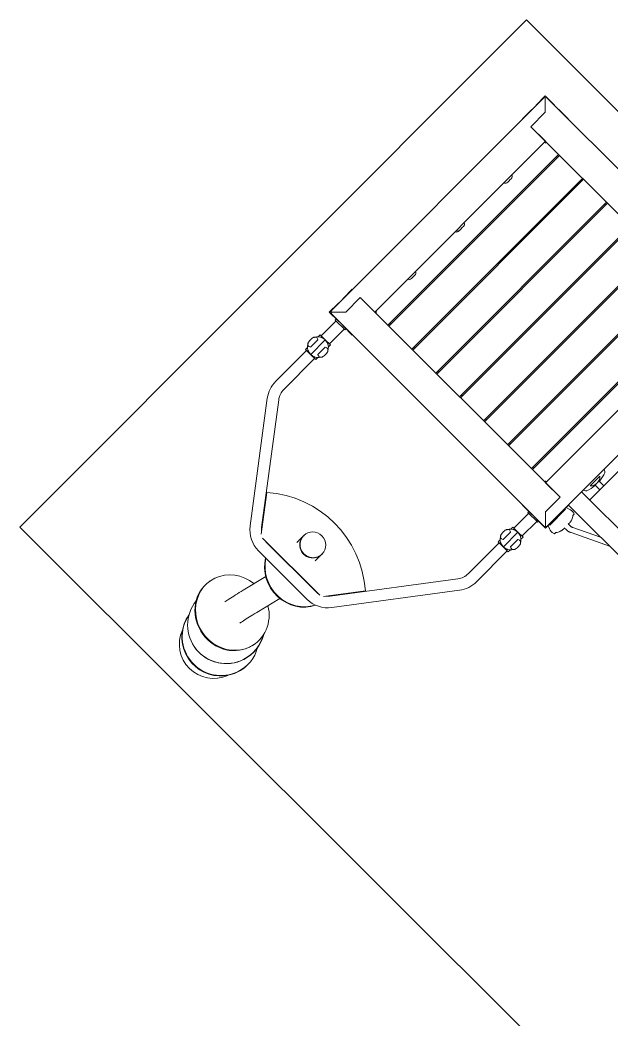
# Model space of a CAD drawing. Header units: metres. Extents: x 859577 to 860336, y 1645916 to 1646650.
# Drawn here: x 859948.146 to 859949.876, y 1646434.5 to 1646437.425 of the extents above; entities that cross this region are included whole.
import ezdxf

# ---------------------------------------------------------------- set-up
doc = ezdxf.new("R2010")
doc.units = ezdxf.units.M
doc.layers.add('A-ACCESORIOS', color=30, linetype='Continuous', lineweight=20)
doc.layers.add('PISO', color=31, linetype='Continuous', lineweight=15)

# ---------------------------------------------------------------- blocks, each defined once
blk = doc.blocks.new('vr10-13')
at = {"layer": 'A-ACCESORIOS', "linetype": 'Continuous', "lineweight": 0}
for p, q in [((-0.0499, 1.1651), (-0.0499, 1.2016)), ((-0.0499, 1.2016), (-0.0134, 1.2016)), ((-0.0409, 1.2006), (0.8361, 1.2006)), ((0.0086, 1.2016), (0.0451, 1.2016)), ((0.0451, 1.2016), (0.0451, 1.2006)), ((-0.0489, 1.1926), (-0.0489, 0.3156)), ((-0.0159, 1.1676), (-0.0466, 1.1983)), ((-0.0159, 1.1676), (-0.0466, 1.1983)), ((0.8441, 0.3156), (0.8441, 1.1926)), ((-0.0499, 1.1066), (-0.0499, 1.1431)), ((-0.0159, 1.1676), (-0.0159, 1.1076)), ((-0.0159, 1.1076), (-0.0159, 1.1676)), ((-0.0489, 1.1066), (-0.0499, 1.1066)), ((-0.0159, 1.1076), (0.0441, 1.1076)), ((0.8111, 1.1076), (-0.0159, 1.1076)), ((0.0441, 0.4006), (0.0441, 1.1076)), ((0.0451, 1.1066), (0.0441, 1.1066)), ((0.0476, 1.1041), (0.0441, 1.1041)), ((0.0451, 1.1076), (0.0451, 1.1066)), ((0.0466, 1.1041), (0.0466, 1.1076)), ((0.0476, 1.1076), (0.0476, 1.1041)), ((0.0986, 1.1076), (0.0986, 0.4006)), ((0.1026, 1.0997), (0.0986, 1.0997)), ((0.1026, 1.1076), (0.1026, 0.4006)), ((0.1976, 1.1076), (0.1976, 0.4006)), ((0.2016, 1.0997), (0.1976, 1.0997)), ((0.2016, 1.1076), (0.2016, 0.4006)), ((0.2966, 1.1076), (0.2966, 0.4006)), ((0.3006, 1.0997), (0.2966, 1.0997)), ((0.3006, 1.1076), (0.3006, 0.4006)), ((0.3956, 1.1076), (0.3956, 0.4006)), ((0.3996, 1.1076), (0.3996, 0.4006)), ((0.4946, 1.1076), (0.4946, 0.4006)), ((0.4986, 1.1076), (0.4986, 0.4006)), ((0.5936, 1.1076), (0.5936, 0.4006)), ((0.5976, 1.1076), (0.5976, 0.4006)), ((0.6926, 1.1076), (0.6926, 0.4006)), ((0.6966, 0.4006), (0.6966, 1.1076)), ((0.7511, 1.1076), (0.7511, 0.4006)), ((0.8781, 1.0516), (0.8781, 0.4566)), ((0.0507, 0.9557), (0.0507, 0.9492)), ((0.0507, 0.9492), (0.0507, 0.9483)), ((0.0507, 0.7584), (0.0507, 0.7571)), ((0.0507, 0.7571), (0.0507, 0.751)), ((0.0507, 0.751), (0.0507, 0.7468)), ((0.0507, 0.5569), (0.0507, 0.5504)), ((0.0507, 0.5504), (0.0507, 0.5496)), ((0.8501, 0.4869), (0.8501, 0.5263)), ((0.8573, 0.5146), (0.8573, 0.5146)), ((0.8573, 0.4986), (0.8573, 0.4986)), ((0.8591, 0.5119), (0.8591, 0.5167)), ((0.8781, 0.5146), (0.8591, 0.5146)), ((0.8591, 0.4965), (0.8591, 0.5014)), ((0.8781, 0.4986), (0.8591, 0.4986)), ((0.8441, 0.4566), (3.1511, 0.4566)), ((-0.0499, 0.3651), (-0.0499, 0.4016)), ((-0.0499, 0.4016), (-0.0489, 0.4016)), ((-0.0159, 0.3406), (-0.0159, 0.4006)), ((-0.0159, 0.4006), (0.8111, 0.4006)), ((0.0441, 0.4006), (-0.0159, 0.4006)), ((-0.0159, 0.4006), (-0.0159, 0.3406)), ((0.0441, 0.4041), (0.0476, 0.4041)), ((0.0441, 0.4016), (0.0451, 0.4016)), ((0.0451, 0.4016), (0.0451, 0.4006)), ((0.0466, 0.4041), (0.0466, 0.4006)), ((0.0476, 0.4041), (0.0476, 0.4006)), ((0.0986, 0.4085), (0.1026, 0.4085)), ((0.1976, 0.4085), (0.2016, 0.4085)), ((0.2966, 0.4085), (0.3006, 0.4085)), ((0.3956, 0.4085), (0.3996, 0.4085)), ((0.4946, 0.4085), (0.4986, 0.4085)), ((0.5936, 0.4085), (0.5976, 0.4085)), ((0.6926, 0.4085), (0.6966, 0.4085)), ((0.7476, 0.4041), (0.7511, 0.4041)), ((0.7476, 0.4006), (0.7476, 0.4041)), ((0.7486, 0.4041), (0.7486, 0.4006)), ((0.7501, 0.4006), (0.7501, 0.4016)), ((0.7501, 0.4016), (0.7511, 0.4016)), ((0.8111, 0.4006), (0.7511, 0.4006)), ((0.8111, 0.4006), (0.8111, 0.3406)), ((0.8111, 0.3406), (0.8111, 0.4006)), ((0.8441, 0.4016), (0.8451, 0.4016)), ((0.8451, 0.4016), (3.1501, 0.4016)), ((0.8451, 0.4016), (0.8451, 0.3651)), ((0.8451, 0.3916), (0.8546, 0.3949)), ((0.8451, 0.3866), (0.8471, 0.3866)), ((0.8471, 0.3216), (0.8471, 0.3866)), ((0.8751, 0.3894), (0.8751, 0.3945)), ((0.9778, 0.4016), (0.9001, 0.3644)), ((1.0148, 0.4016), (0.907, 0.3499)), ((0.8451, 0.3651), (0.8451, 0.3431)), ((0.8841, 0.3614), (0.8841, 0.3642)), ((0.8903, 0.3621), (0.8841, 0.3621)), ((-0.0499, 0.3066), (-0.0499, 0.3431)), ((-0.0466, 0.31), (-0.0159, 0.3406)), ((-0.0466, 0.31), (-0.0159, 0.3406)), ((0.8111, 0.3406), (0.8417, 0.31)), ((0.8111, 0.3406), (0.8417, 0.31)), ((0.8451, 0.3431), (0.8451, 0.3066)), ((0.8841, 0.344), (0.8841, 0.3468)), ((0.8903, 0.3461), (0.8841, 0.3461)), ((-0.0134, 0.3066), (-0.0499, 0.3066)), ((0.8361, 0.3076), (-0.0409, 0.3076)), ((-0.0209, 0.3026), (-0.0209, 0.3066)), ((-0.0159, 0.3026), (-0.0209, 0.3026)), ((-0.0178, 0.2411), (-0.0178, 0.3026)), ((0.0141, 0.3026), (-0.0159, 0.3026)), ((0.0451, 0.3066), (0.0086, 0.3066)), ((0.0191, 0.3026), (0.0141, 0.3026)), ((0.0159, 0.2411), (0.0159, 0.3026)), ((0.0191, 0.3066), (0.0191, 0.3026)), ((0.0451, 0.3076), (0.0451, 0.3066)), ((0.7501, 0.3066), (0.7501, 0.3076)), ((0.7866, 0.3066), (0.7501, 0.3066)), ((0.7761, 0.3026), (0.7761, 0.3066)), ((0.7811, 0.3026), (0.7761, 0.3026)), ((0.7792, 0.2411), (0.7792, 0.3026)), ((0.8111, 0.3026), (0.7811, 0.3026)), ((0.8451, 0.3066), (0.8086, 0.3066)), ((0.8161, 0.3026), (0.8111, 0.3026)), ((0.8129, 0.2411), (0.8129, 0.3026)), ((0.8161, 0.3066), (0.8161, 0.3026)), ((0.8451, 0.3216), (0.8471, 0.3216)), ((0.8451, 0.3166), (0.8546, 0.3134)), ((0.8751, 0.3137), (0.8751, 0.3188)), ((-0.0009, 0.2411), (-0.022, 0.2411)), ((-0.022, 0.2411), (-0.022, 0.2326)), ((-0.0009, 0.2411), (0.0202, 0.2411)), ((-0.0009, 0.2404), (-0.0009, 0.2411)), ((-0.0009, 0.2411), (-0.0009, 0.2404)), ((-0.0009, 0.2404), (-0.0009, 0.1808)), ((-0.0009, 0.1808), (-0.0009, 0.2404)), ((0.0202, 0.2326), (0.0202, 0.2411)), ((0.7961, 0.2411), (0.775, 0.2411)), ((0.775, 0.2411), (0.775, 0.2326)), ((0.7961, 0.2411), (0.7961, 0.2404)), ((0.7961, 0.2411), (0.8172, 0.2411)), ((0.7961, 0.2404), (0.7961, 0.2411)), ((0.7961, 0.1808), (0.7961, 0.2404)), ((0.7961, 0.2404), (0.7961, 0.1808)), ((0.8172, 0.2326), (0.8172, 0.2411)), ((-0.0159, 0.2258), (-0.0159, 0.1955)), ((0.0141, 0.1955), (0.0141, 0.2258)), ((0.7811, 0.2258), (0.7811, 0.1955)), ((0.8111, 0.1955), (0.8111, 0.2258)), ((-0.022, 0.1886), (-0.022, 0.1801)), ((-0.0009, 0.1801), (-0.022, 0.1801)), ((-0.0178, 0.0526), (-0.0178, 0.1801)), ((-0.0009, 0.1801), (-0.0009, 0.1808)), ((-0.0009, 0.1808), (-0.0009, 0.1801)), ((-0.0009, 0.1801), (0.0202, 0.1801)), ((0.0159, 0.0526), (0.0159, 0.1801)), ((0.0202, 0.1801), (0.0202, 0.1886)), ((0.775, 0.1886), (0.775, 0.1801)), ((0.7961, 0.1801), (0.775, 0.1801)), ((0.7792, 0.0526), (0.7792, 0.1801)), ((0.7961, 0.1808), (0.7961, 0.1801)), ((0.7961, 0.1801), (0.7961, 0.1808)), ((0.7961, 0.1801), (0.8172, 0.1801)), ((0.8129, 0.0526), (0.8129, 0.1801)), ((0.8172, 0.1801), (0.8172, 0.1886)), ((0, 0), (0.2285, -0.3)), ((0.0268, 0.0204), (0.2553, -0.2796)), ((0.5399, -0.2796), (0.7684, 0.0204)), ((0.5667, -0.3), (0.7952, 0)), ((0.1935, -0.1962), (0.2688, -0.2944)), ((0.5264, -0.2944), (0.6017, -0.1962)), ((0.3595, -0.2375), (0.3595, -0.2103)), ((0.3596, -0.2103), (0.3596, -0.2092)), ((0.4356, -0.2103), (0.4356, -0.2092)), ((0.4356, -0.2375), (0.4356, -0.2103)), ((0.2792, -0.2994), (0.516, -0.2994)), ((0.2976, -0.3005), (0.4976, -0.3005)), ((0.2976, -0.3342), (0.4976, -0.3342)), ((0.3471, -0.4474), (0.3655, -0.3725)), ((0.421, -0.4655), (0.4398, -0.3889)), ((0.2596, -0.4967), (0.2593, -0.4985)), ((0.4822, -0.536), (0.4819, -0.5378)), ((0.5106, -0.592), (0.5106, -0.5928)), ((0.5106, -0.5928), (0.5106, -0.5937)), ((0.3664, -0.6664), (0.3667, -0.6664))]:
    blk.add_line(p, q, dxfattribs=at)
for centre, radius, start, end in [((-0.0409, 1.1926), 0.008, 90, 135), ((-0.0134, 1.1936), 0.008, 61.045, 90), ((0.0086, 1.1936), 0.008, 90, 118.955), ((-0.0409, 1.1926), 0.008, 135, 180), ((-0.0419, 1.1651), 0.008, 180, 208.955), ((-0.0419, 1.1431), 0.008, 151.045, 180), ((0.0436, 0.9612), 0.0068, 6.7563, 85.7833), ((0.0436, 0.9428), 0.0068, 274.2167, 353.2437), ((-0.003, 0.9557), 0.0537, 0, 6.7563), ((-0.003, 0.9483), 0.0537, 353.2437, 0), ((0.0436, 0.7639), 0.0068, 6.7563, 85.7833), ((-0.003, 0.7584), 0.0537, 0, 6.7563), ((0.0436, 0.7455), 0.0068, 274.2167, 353.2437), ((0.0436, 0.7413), 0.0068, 274.2167, 353.2437), ((-0.003, 0.751), 0.0537, 353.2437, 0), ((-0.003, 0.7468), 0.0537, 353.2437, 0), ((0.0436, 0.5624), 0.0068, 6.7563, 85.7833), ((-0.003, 0.5569), 0.0537, 0, 6.7563), ((0.0436, 0.544), 0.0068, 274.2167, 353.2437), ((-0.003, 0.5496), 0.0537, 353.2437, 0), ((0.84, 0.5171), 0.032, 76.8467, 82.6716), ((0.8455, 0.5405), 0.008, 24.653, 76.8467), ((0.7891, 0.5146), 0.07, 1.7, 24.653), ((0.8455, 0.4727), 0.008, 283.1533, 335.347), ((0.7891, 0.4986), 0.07, 335.347, 358.3), ((0.84, 0.4961), 0.032, 277.3284, 283.1533), ((0.865, 0.3646), 0.032, 76.8467, 109), ((0.8705, 0.388), 0.008, 54.7211, 76.8467), ((-0.0419, 0.3651), 0.008, 180, 208.955), ((0.8371, 0.3651), 0.008, 331.045, 0), ((0.8141, 0.3621), 0.07, 1.7, 8.8417), ((-0.0419, 0.3431), 0.008, 151.045, 180), ((0.8371, 0.3431), 0.008, 0, 28.955), ((0.8141, 0.3461), 0.07, 351.1583, 358.3), ((-0.0409, 0.3156), 0.008, 180, 225), ((-0.0409, 0.3156), 0.008, 225, 270), ((-0.0134, 0.3146), 0.008, 270, 298.955), ((0.0086, 0.3146), 0.008, 241.045, 270), ((0.7866, 0.3146), 0.008, 270, 298.955), ((0.8086, 0.3146), 0.008, 241.045, 270), ((0.8361, 0.3156), 0.008, 270, 315), ((0.8361, 0.3156), 0.008, 315, 0), ((0.865, 0.3436), 0.032, 251, 283.1533), ((0.8705, 0.3202), 0.008, 283.1533, 305.2789), ((-0.0009, 0.2106), 0.0305, 120.1704, 150.1288), ((-0.0009, 0.2106), 0.0305, 29.8267, 59.8298), ((0.7961, 0.2106), 0.0305, 120.1704, 150.1288), ((0.7961, 0.2106), 0.0305, 29.8267, 59.8298), ((-0.0009, 0.2106), 0.0305, 209.8267, 239.8298), ((-0.0009, 0.2106), 0.0305, 300.1704, 330.1288), ((0.7961, 0.2106), 0.0305, 209.8267, 239.8298), ((0.7961, 0.2106), 0.0305, 300.1704, 330.1288), ((0.0691, 0.0526), 0.0868, 180, 217.2953), ((0.0691, 0.0526), 0.0532, 180, 217.2953), ((0.7261, 0.0526), 0.0532, 322.7047, 0), ((0.7261, 0.0526), 0.0868, 322.7047, 0), ((0.3976, -0.4289), 0.3095, 48.7345, 131.2655), ((0.2976, -0.2474), 0.0531, 217.2953, 231.8599), ((0.4976, -0.2474), 0.0531, 308.1401, 322.7047), ((0.2976, -0.2474), 0.0868, 217.2953, 270), ((0.2976, -0.2474), 0.0531, 258.0595, 270), ((0.4976, -0.2474), 0.0531, 270, 281.9405), ((0.4976, -0.2474), 0.0868, 270, 322.7047), ((0.3976, -0.6209), 0.1, 200.5627, 339.4373)]:
    blk.add_arc(centre, radius, start, end, dxfattribs=at)
for centre, major_axis, ratio, start_param, end_param in [((-0.0043, 0.2069), (-0.0222, 0.0202), 0.293153, 5.500439, 6.099549), ((0.0025, 0.2069), (-0.0222, -0.0202), 0.293153, 3.325229, 3.924339), ((0.7927, 0.2069), (-0.0222, 0.0202), 0.293153, 5.500439, 6.099549), ((0.7995, 0.2069), (-0.0222, -0.0202), 0.293153, 3.325229, 3.924339), ((-0.0043, 0.2144), (0.0222, 0.0202), 0.293153, 3.325229, 3.924339), ((0.0025, 0.2144), (0.0222, -0.0202), 0.293153, 5.500439, 6.099549), ((0.7927, 0.2144), (0.0222, 0.0202), 0.293153, 3.325229, 3.924339), ((0.7995, 0.2144), (0.0222, -0.0202), 0.293153, 5.500439, 6.099549), ((0.3976, -0.2092), (-0.038, 0), 0.984808, 3.141593, 6.283185), ((0.3976, -0.2103), (0.0381, 0), 0.984808, 3.080423, 4.39464), ((0.3976, -0.2092), (-0.038, 0), 0.984808, 0, 3.141593), ((0.3976, -0.2103), (-0.038, 0), 0.984808, 0, 3.141593), ((0.3976, -0.2103), (0.0381, 0), 0.984808, 4.39464, 6.344355), ((0.425, -0.2823), (0.1113, -0.0195), 0.931538, 0.186453, 0.209641), ((0.4247, -0.284), (0.1113, -0.0195), 0.931538, 3.473497, 3.484523), ((0.425, -0.2823), (0.1113, -0.0195), 0.931538, 3.490677, 3.501734), ((0.4247, -0.284), (0.1113, -0.0195), 0.931538, 3.823355, 6.031731), ((0.425, -0.2823), (0.1113, -0.0195), 0.931538, 3.842755, 6.010249), ((0.3709, -0.5164), (0.1113, -0.0196), 0.930767, 1.866759, 2.992655), ((0.3709, -0.5164), (0.1113, -0.0196), 0.930767, 6.134248, 7.462795), ((0.3709, -0.5164), (0.1113, -0.0196), 0.930767, 2.992655, 6.134248), ((0.3843, -0.5548), (0.0176, 0.1116), 0.998491, 4.555889, 5.407894), ((0.3706, -0.5182), (0.1113, -0.0196), 0.930767, 3.141593, 6.134248), ((0.384, -0.5548), (0.0176, 0.1116), 0.998491, 4.555889, 5.400565), ((0.3706, -0.5182), (0.1113, -0.0196), 0.930767, 6.134248, 6.283185), ((0.3976, -0.592), (-0.113, 0), 0.984808, 2.823844, 3.660915), ((0.384, -0.5548), (0.0176, 0.1116), 0.998491, 1.833903, 4.555889), ((0.3976, -0.5937), (0.113, 0), 0.984808, 3.293977, 5.463261), ((0.3976, -0.5928), (-0.113, 0), 0.984808, 0.16342, 2.823844), ((0.3976, -0.5928), (0.113, 0), 0.984808, 3.305013, 5.463261), ((0.3976, -0.592), (-0.113, 0), 0.984808, 0.17476, 2.823844), ((0.3843, -0.5548), (0.0176, 0.1116), 0.998491, 3.141593, 4.555889), ((0.3976, -0.5928), (0.113, 0), 0.984808, 5.463261, 6.283185), ((0.3976, -0.5937), (0.113, 0), 0.984808, 5.463261, 6.283185), ((0.3976, -0.5928), (-0.113, 0), 0.984808, 2.823844, 3.141593)]:
    blk.add_ellipse(centre, major_axis=major_axis, ratio=ratio, start_param=start_param, end_param=end_param, dxfattribs=at)
for points, knots in [([(0.8527, 0.5242), (0.8525, 0.5246), (0.8521, 0.525), (0.8514, 0.5256), (0.8512, 0.5258), (0.8507, 0.5261), (0.8504, 0.5262), (0.8501, 0.5263)], [0.000000486, 0.000000486, 0.000000486, 0.000000486, 0.002114988, 0.002114988, 0.003172238, 0.003172238, 0.004229489, 0.004229489, 0.004229489, 0.004229489]), ([(0.8583, 0.5066), (0.8583, 0.507), (0.8583, 0.5073), (0.8583, 0.508), (0.8583, 0.5083), (0.8582, 0.5093), (0.8582, 0.5099), (0.858, 0.5111), (0.8579, 0.5117), (0.8578, 0.5128), (0.8576, 0.5133), (0.8575, 0.5138)], [0.008164918, 0.008164918, 0.008164918, 0.008164918, 0.009167239, 0.009167239, 0.01016956, 0.01016956, 0.012174201, 0.012174201, 0.014178842, 0.014178842, 0.016183483, 0.016183483, 0.016183483, 0.016183483]), ([(0.8575, 0.4994), (0.8576, 0.4999), (0.8578, 0.5004), (0.8579, 0.5012), (0.8579, 0.5015), (0.858, 0.5021), (0.8581, 0.5024), (0.8582, 0.5033), (0.8582, 0.504), (0.8583, 0.505), (0.8583, 0.5053), (0.8583, 0.506), (0.8583, 0.5063), (0.8583, 0.5066)], [0.000143327, 0.000143327, 0.000143327, 0.000143327, 0.002148725, 0.002148725, 0.003151424, 0.003151424, 0.004154123, 0.004154123, 0.006159521, 0.006159521, 0.00716222, 0.00716222, 0.008164918, 0.008164918, 0.008164918, 0.008164918]), ([(0.8501, 0.4869), (0.8507, 0.4872), (0.8512, 0.4875), (0.8519, 0.488), (0.8521, 0.4882), (0.8524, 0.4886), (0.8526, 0.4888), (0.8527, 0.489)], [0.000000242, 0.000000242, 0.000000242, 0.000000242, 0.002114103, 0.002114103, 0.003171033, 0.003171033, 0.004227963, 0.004227963, 0.004227963, 0.004227963]), ([(0.8777, 0.3869), (0.8775, 0.3874), (0.8771, 0.3879), (0.8764, 0.3885), (0.8762, 0.3887), (0.8757, 0.3891), (0.8754, 0.3892), (0.8751, 0.3894)], [0.000000486, 0.000000486, 0.000000486, 0.000000486, 0.002114988, 0.002114988, 0.003172238, 0.003172238, 0.004229489, 0.004229489, 0.004229489, 0.004229489]), ([(0.8766, 0.3883), (0.8769, 0.3881), (0.8771, 0.3879), (0.8774, 0.3874), (0.8776, 0.3872), (0.8777, 0.3869)], [0.002130517, 0.002130517, 0.002130517, 0.002130517, 0.003171033, 0.003171033, 0.004227963, 0.004227963, 0.004227963, 0.004227963]), ([(0.8833, 0.3729), (0.8833, 0.3729), (0.8833, 0.3729), (0.8833, 0.373), (0.8833, 0.373), (0.8832, 0.3732), (0.8832, 0.3734), (0.883, 0.374), (0.8829, 0.3743), (0.8828, 0.375), (0.8826, 0.3755), (0.8825, 0.3759)], [0.008164918, 0.008164918, 0.008164918, 0.008164918, 0.009167239, 0.009167239, 0.01016956, 0.01016956, 0.012174201, 0.012174201, 0.014178842, 0.014178842, 0.016183483, 0.016183483, 0.016183483, 0.016183483]), ([(0.8833, 0.3731), (0.8833, 0.373), (0.8833, 0.373), (0.8833, 0.3729), (0.8833, 0.3729), (0.8833, 0.3729)], [0.006408174, 0.006408174, 0.006408174, 0.006408174, 0.00716222, 0.00716222, 0.008164918, 0.008164918, 0.008164918, 0.008164918]), ([(0.9001, 0.3644), (0.8995, 0.3641), (0.8989, 0.3638), (0.8976, 0.3633), (0.897, 0.3631), (0.8957, 0.3628), (0.895, 0.3626), (0.8937, 0.3624), (0.893, 0.3623), (0.8917, 0.3622), (0.891, 0.3621), (0.8903, 0.3621)], [2.7041014, 2.7041014, 2.7041014, 2.7041014, 2.7915996, 2.7915996, 2.8790979, 2.8790979, 2.9665961, 2.9665961, 3.0540944, 3.0540944, 3.1415927, 3.1415927, 3.1415927, 3.1415927]), ([(0.8833, 0.3353), (0.8833, 0.3353), (0.8833, 0.3353), (0.8833, 0.3353), (0.8833, 0.3352), (0.8832, 0.335), (0.8832, 0.3348), (0.883, 0.3343), (0.8829, 0.334), (0.8828, 0.3332), (0.8826, 0.3328), (0.8825, 0.3323)], [0.008164918, 0.008164918, 0.008164918, 0.008164918, 0.009167239, 0.009167239, 0.01016956, 0.01016956, 0.012174201, 0.012174201, 0.014178842, 0.014178842, 0.016183483, 0.016183483, 0.016183483, 0.016183483]), ([(0.8833, 0.3352), (0.8833, 0.3352), (0.8833, 0.3353), (0.8833, 0.3353), (0.8833, 0.3353), (0.8833, 0.3353)], [0.006408174, 0.006408174, 0.006408174, 0.006408174, 0.00716222, 0.00716222, 0.008164918, 0.008164918, 0.008164918, 0.008164918]), ([(0.907, 0.3499), (0.906, 0.3494), (0.9049, 0.349), (0.9028, 0.3482), (0.9017, 0.3478), (0.8995, 0.3472), (0.8983, 0.3469), (0.8961, 0.3465), (0.8949, 0.3464), (0.8926, 0.3462), (0.8915, 0.3461), (0.8903, 0.3461)], [2.7041014, 2.7041014, 2.7041014, 2.7041014, 2.7915996, 2.7915996, 2.8790979, 2.8790979, 2.9665961, 2.9665961, 3.0540944, 3.0540944, 3.1415927, 3.1415927, 3.1415927, 3.1415927]), ([(0.8777, 0.3213), (0.8775, 0.3208), (0.8771, 0.3204), (0.8764, 0.3198), (0.8762, 0.3196), (0.8757, 0.3192), (0.8754, 0.319), (0.8751, 0.3188)], [0.000000486, 0.000000486, 0.000000486, 0.000000486, 0.002114988, 0.002114988, 0.003172238, 0.003172238, 0.004229489, 0.004229489, 0.004229489, 0.004229489]), ([(0.8766, 0.32), (0.8769, 0.3202), (0.8771, 0.3204), (0.8774, 0.3208), (0.8776, 0.3211), (0.8777, 0.3213)], [0.002130517, 0.002130517, 0.002130517, 0.002130517, 0.003171033, 0.003171033, 0.004227963, 0.004227963, 0.004227963, 0.004227963]), ([(-0.0009, 0.2404), (-0.0028, 0.2404), (-0.0047, 0.2403), (-0.0069, 0.24), (-0.0074, 0.2399), (-0.0082, 0.2398), (-0.0087, 0.2397), (-0.0099, 0.2394), (-0.0108, 0.2392), (-0.0119, 0.2389), (-0.0123, 0.2387), (-0.0131, 0.2385), (-0.0134, 0.2383), (-0.0145, 0.2379), (-0.0152, 0.2376), (-0.0159, 0.2372), (-0.0161, 0.2371), (-0.0162, 0.237)], [0.0000002, 0.0000002, 0.0000002, 0.0000002, 0.00560504, 0.00560504, 0.00700625, 0.00700625, 0.00840746, 0.00840746, 0.01120988, 0.01120988, 0.01261109, 0.01261109, 0.0140123, 0.0140123, 0.01681472, 0.01681472, 0.01751182, 0.01751182, 0.01751182, 0.01751182]), ([(0.0144, 0.237), (0.0143, 0.2371), (0.0141, 0.2372), (0.0137, 0.2374), (0.0133, 0.2376), (0.0127, 0.2379), (0.0123, 0.238), (0.0113, 0.2385), (0.0105, 0.2387), (0.0094, 0.2391), (0.009, 0.2392), (0.0081, 0.2394), (0.0077, 0.2395), (0.0064, 0.2398), (0.0056, 0.2399), (0.0038, 0.2402), (0.0029, 0.2402), (0.001, 0.2404), (0, 0.2404), (-0.0009, 0.2404)], [0.0062805, 0.0062805, 0.0062805, 0.0062805, 0.00695002, 0.00695002, 0.00835308, 0.00835308, 0.00975614, 0.00975614, 0.01256225, 0.01256225, 0.01396531, 0.01396531, 0.01536836, 0.01536836, 0.01817447, 0.01817447, 0.02098059, 0.02098059, 0.0237867, 0.0237867, 0.0237867, 0.0237867]), ([(0.7961, 0.2404), (0.7942, 0.2404), (0.7923, 0.2403), (0.7901, 0.24), (0.7896, 0.2399), (0.7888, 0.2398), (0.7883, 0.2397), (0.7871, 0.2394), (0.7862, 0.2392), (0.7851, 0.2389), (0.7847, 0.2387), (0.7839, 0.2385), (0.7836, 0.2383), (0.7825, 0.2379), (0.7818, 0.2376), (0.7811, 0.2372), (0.7809, 0.2371), (0.7808, 0.237)], [0.0000002, 0.0000002, 0.0000002, 0.0000002, 0.00560504, 0.00560504, 0.00700625, 0.00700625, 0.00840746, 0.00840746, 0.01120988, 0.01120988, 0.01261109, 0.01261109, 0.0140123, 0.0140123, 0.01681472, 0.01681472, 0.01751182, 0.01751182, 0.01751182, 0.01751182]), ([(0.8114, 0.237), (0.8113, 0.2371), (0.8111, 0.2372), (0.8107, 0.2374), (0.8103, 0.2376), (0.8097, 0.2379), (0.8093, 0.238), (0.8083, 0.2385), (0.8075, 0.2387), (0.8064, 0.2391), (0.806, 0.2392), (0.8051, 0.2394), (0.8047, 0.2395), (0.8034, 0.2398), (0.8026, 0.2399), (0.8008, 0.2402), (0.7999, 0.2402), (0.798, 0.2404), (0.797, 0.2404), (0.7961, 0.2404)], [0.0062805, 0.0062805, 0.0062805, 0.0062805, 0.00695002, 0.00695002, 0.00835308, 0.00835308, 0.00975614, 0.00975614, 0.01256225, 0.01256225, 0.01396531, 0.01396531, 0.01536836, 0.01536836, 0.01817447, 0.01817447, 0.02098059, 0.02098059, 0.0237867, 0.0237867, 0.0237867, 0.0237867]), ([(-0.0301, 0.2226), (-0.0303, 0.2218), (-0.0306, 0.2209), (-0.031, 0.2191), (-0.0311, 0.2182), (-0.0314, 0.2166), (-0.0314, 0.2161), (-0.0316, 0.215), (-0.0316, 0.2145), (-0.0317, 0.2134), (-0.0317, 0.2129), (-0.0318, 0.2118), (-0.0318, 0.2112), (-0.0318, 0.2095), (-0.0317, 0.2084), (-0.0316, 0.2068), (-0.0316, 0.2063), (-0.0314, 0.2052), (-0.0314, 0.2047), (-0.0311, 0.2031), (-0.031, 0.2022), (-0.0306, 0.2003), (-0.0303, 0.1994), (-0.0301, 0.1986)], [0.00000027, 0.00000027, 0.00000027, 0.00000027, 0.00330795, 0.00330795, 0.00661563, 0.00661563, 0.00826947, 0.00826947, 0.0099233, 0.0099233, 0.01157714, 0.01157714, 0.01323098, 0.01323098, 0.01653866, 0.01653866, 0.0181925, 0.0181925, 0.01984634, 0.01984634, 0.02315402, 0.02315402, 0.0264617, 0.0264617, 0.0264617, 0.0264617]), ([(-0.0251, 0.2279), (-0.0252, 0.2279), (-0.0254, 0.2278), (-0.0257, 0.2277), (-0.0258, 0.2276), (-0.0262, 0.2273), (-0.0265, 0.227), (-0.027, 0.2264), (-0.0272, 0.226), (-0.0276, 0.2254), (-0.0277, 0.2252), (-0.0279, 0.2247), (-0.028, 0.2244), (-0.0281, 0.2242)], [0.00312915, 0.00312915, 0.00312915, 0.00312915, 0.00444647, 0.00444647, 0.00576379, 0.00576379, 0.00839842, 0.00839842, 0.01103305, 0.01103305, 0.01235037, 0.01235037, 0.01366768, 0.01366768, 0.01366768, 0.01366768]), ([(0.0263, 0.2242), (0.0261, 0.2247), (0.0259, 0.2252), (0.0255, 0.2258), (0.0254, 0.226), (0.0252, 0.2264), (0.0251, 0.2266), (0.0247, 0.227), (0.0244, 0.2273), (0.024, 0.2276), (0.0239, 0.2277), (0.0236, 0.2278), (0.0234, 0.2279), (0.0233, 0.2279)], [0.00308281, 0.00308281, 0.00308281, 0.00308281, 0.00570068, 0.00570068, 0.00700962, 0.00700962, 0.00831855, 0.00831855, 0.01093643, 0.01093643, 0.01224536, 0.01224536, 0.0135543, 0.0135543, 0.0135543, 0.0135543]), ([(0.0283, 0.1986), (0.0285, 0.1994), (0.0287, 0.2003), (0.0291, 0.2021), (0.0293, 0.2031), (0.0296, 0.2046), (0.0296, 0.2052), (0.0297, 0.2062), (0.0298, 0.2067), (0.0299, 0.2078), (0.0299, 0.2084), (0.03, 0.2095), (0.03, 0.21), (0.03, 0.2117), (0.0299, 0.2128), (0.0298, 0.2145), (0.0298, 0.215), (0.0296, 0.2161), (0.0296, 0.2166), (0.0293, 0.2181), (0.0291, 0.2191), (0.0287, 0.2209), (0.0285, 0.2218), (0.0283, 0.2226)], [0.00000027, 0.00000027, 0.00000027, 0.00000027, 0.00330795, 0.00330795, 0.00661563, 0.00661563, 0.00826947, 0.00826947, 0.0099233, 0.0099233, 0.01157714, 0.01157714, 0.01323098, 0.01323098, 0.01653866, 0.01653866, 0.0181925, 0.0181925, 0.01984634, 0.01984634, 0.02315402, 0.02315402, 0.0264617, 0.0264617, 0.0264617, 0.0264617]), ([(0.7669, 0.2226), (0.7667, 0.2218), (0.7664, 0.2209), (0.766, 0.2191), (0.7659, 0.2182), (0.7656, 0.2166), (0.7656, 0.2161), (0.7654, 0.215), (0.7654, 0.2145), (0.7653, 0.2134), (0.7653, 0.2129), (0.7652, 0.2118), (0.7652, 0.2112), (0.7652, 0.2095), (0.7653, 0.2084), (0.7654, 0.2068), (0.7654, 0.2063), (0.7656, 0.2052), (0.7656, 0.2047), (0.7659, 0.2031), (0.766, 0.2022), (0.7664, 0.2003), (0.7667, 0.1994), (0.7669, 0.1986)], [0.00000027, 0.00000027, 0.00000027, 0.00000027, 0.00330795, 0.00330795, 0.00661563, 0.00661563, 0.00826947, 0.00826947, 0.0099233, 0.0099233, 0.01157714, 0.01157714, 0.01323098, 0.01323098, 0.01653866, 0.01653866, 0.0181925, 0.0181925, 0.01984634, 0.01984634, 0.02315402, 0.02315402, 0.0264617, 0.0264617, 0.0264617, 0.0264617]), ([(0.7719, 0.2279), (0.7718, 0.2279), (0.7716, 0.2278), (0.7713, 0.2277), (0.7712, 0.2276), (0.7708, 0.2273), (0.7705, 0.227), (0.77, 0.2264), (0.7698, 0.226), (0.7694, 0.2254), (0.7693, 0.2252), (0.7691, 0.2247), (0.769, 0.2244), (0.7689, 0.2242)], [0.00312915, 0.00312915, 0.00312915, 0.00312915, 0.00444647, 0.00444647, 0.00576379, 0.00576379, 0.00839842, 0.00839842, 0.01103305, 0.01103305, 0.01235037, 0.01235037, 0.01366768, 0.01366768, 0.01366768, 0.01366768]), ([(0.8233, 0.2242), (0.8231, 0.2247), (0.8229, 0.2252), (0.8225, 0.2258), (0.8224, 0.226), (0.8222, 0.2264), (0.8221, 0.2266), (0.8217, 0.227), (0.8214, 0.2273), (0.821, 0.2276), (0.8209, 0.2277), (0.8206, 0.2278), (0.8204, 0.2279), (0.8203, 0.2279)], [0.00308281, 0.00308281, 0.00308281, 0.00308281, 0.00570068, 0.00570068, 0.00700962, 0.00700962, 0.00831855, 0.00831855, 0.01093643, 0.01093643, 0.01224536, 0.01224536, 0.0135543, 0.0135543, 0.0135543, 0.0135543]), ([(0.8253, 0.1986), (0.8255, 0.1994), (0.8257, 0.2003), (0.8261, 0.2021), (0.8263, 0.2031), (0.8266, 0.2046), (0.8266, 0.2052), (0.8267, 0.2062), (0.8268, 0.2067), (0.8269, 0.2078), (0.8269, 0.2084), (0.827, 0.2095), (0.827, 0.21), (0.827, 0.2117), (0.8269, 0.2128), (0.8268, 0.2145), (0.8268, 0.215), (0.8266, 0.2161), (0.8266, 0.2166), (0.8263, 0.2181), (0.8261, 0.2191), (0.8257, 0.2209), (0.8255, 0.2218), (0.8253, 0.2226)], [0.00000027, 0.00000027, 0.00000027, 0.00000027, 0.00330795, 0.00330795, 0.00661563, 0.00661563, 0.00826947, 0.00826947, 0.0099233, 0.0099233, 0.01157714, 0.01157714, 0.01323098, 0.01323098, 0.01653866, 0.01653866, 0.0181925, 0.0181925, 0.01984634, 0.01984634, 0.02315402, 0.02315402, 0.0264617, 0.0264617, 0.0264617, 0.0264617]), ([(-0.0281, 0.1971), (-0.0279, 0.1966), (-0.0277, 0.1961), (-0.0274, 0.1954), (-0.0272, 0.1952), (-0.027, 0.1949), (-0.0269, 0.1947), (-0.0265, 0.1942), (-0.0262, 0.194), (-0.0258, 0.1937), (-0.0257, 0.1936), (-0.0254, 0.1934), (-0.0252, 0.1934), (-0.0251, 0.1933)], [0.00308281, 0.00308281, 0.00308281, 0.00308281, 0.00570068, 0.00570068, 0.00700962, 0.00700962, 0.00831855, 0.00831855, 0.01093643, 0.01093643, 0.01224536, 0.01224536, 0.0135543, 0.0135543, 0.0135543, 0.0135543]), ([(-0.0162, 0.1843), (-0.0161, 0.1842), (-0.0159, 0.1841), (-0.0155, 0.1838), (-0.0152, 0.1837), (-0.0145, 0.1834), (-0.0141, 0.1832), (-0.0131, 0.1828), (-0.0123, 0.1825), (-0.0112, 0.1822), (-0.0108, 0.1821), (-0.01, 0.1819), (-0.0095, 0.1818), (-0.0082, 0.1815), (-0.0074, 0.1813), (-0.0056, 0.1811), (-0.0047, 0.181), (-0.0028, 0.1809), (-0.0019, 0.1808), (-0.0009, 0.1808)], [0.0062805, 0.0062805, 0.0062805, 0.0062805, 0.00695002, 0.00695002, 0.00835308, 0.00835308, 0.00975614, 0.00975614, 0.01256225, 0.01256225, 0.01396531, 0.01396531, 0.01536836, 0.01536836, 0.01817447, 0.01817447, 0.02098059, 0.02098059, 0.0237867, 0.0237867, 0.0237867, 0.0237867]), ([(-0.0009, 0.1808), (0.001, 0.1808), (0.0028, 0.181), (0.0051, 0.1813), (0.0055, 0.1813), (0.0064, 0.1815), (0.0068, 0.1816), (0.0081, 0.1818), (0.0089, 0.182), (0.0101, 0.1824), (0.0105, 0.1825), (0.0112, 0.1828), (0.0116, 0.1829), (0.0127, 0.1834), (0.0133, 0.1837), (0.0141, 0.1841), (0.0143, 0.1842), (0.0144, 0.1843)], [0.0000002, 0.0000002, 0.0000002, 0.0000002, 0.00560504, 0.00560504, 0.00700625, 0.00700625, 0.00840746, 0.00840746, 0.01120988, 0.01120988, 0.01261109, 0.01261109, 0.0140123, 0.0140123, 0.01681472, 0.01681472, 0.01751182, 0.01751182, 0.01751182, 0.01751182]), ([(0.0233, 0.1933), (0.0234, 0.1934), (0.0236, 0.1934), (0.0239, 0.1936), (0.024, 0.1937), (0.0244, 0.194), (0.0247, 0.1942), (0.0252, 0.1948), (0.0254, 0.1952), (0.0258, 0.1959), (0.0259, 0.1961), (0.0261, 0.1966), (0.0262, 0.1968), (0.0263, 0.1971)], [0.00312915, 0.00312915, 0.00312915, 0.00312915, 0.00444647, 0.00444647, 0.00576379, 0.00576379, 0.00839842, 0.00839842, 0.01103305, 0.01103305, 0.01235037, 0.01235037, 0.01366768, 0.01366768, 0.01366768, 0.01366768]), ([(0.7689, 0.1971), (0.7691, 0.1966), (0.7693, 0.1961), (0.7696, 0.1954), (0.7698, 0.1952), (0.77, 0.1949), (0.7701, 0.1947), (0.7705, 0.1942), (0.7708, 0.194), (0.7712, 0.1937), (0.7713, 0.1936), (0.7716, 0.1934), (0.7718, 0.1934), (0.7719, 0.1933)], [0.00308281, 0.00308281, 0.00308281, 0.00308281, 0.00570068, 0.00570068, 0.00700962, 0.00700962, 0.00831855, 0.00831855, 0.01093643, 0.01093643, 0.01224536, 0.01224536, 0.0135543, 0.0135543, 0.0135543, 0.0135543]), ([(0.7808, 0.1843), (0.7809, 0.1842), (0.7811, 0.1841), (0.7815, 0.1838), (0.7818, 0.1837), (0.7825, 0.1834), (0.7829, 0.1832), (0.7839, 0.1828), (0.7847, 0.1825), (0.7858, 0.1822), (0.7862, 0.1821), (0.787, 0.1819), (0.7875, 0.1818), (0.7888, 0.1815), (0.7896, 0.1813), (0.7914, 0.1811), (0.7923, 0.181), (0.7942, 0.1809), (0.7951, 0.1808), (0.7961, 0.1808)], [0.0062805, 0.0062805, 0.0062805, 0.0062805, 0.00695002, 0.00695002, 0.00835308, 0.00835308, 0.00975614, 0.00975614, 0.01256225, 0.01256225, 0.01396531, 0.01396531, 0.01536836, 0.01536836, 0.01817447, 0.01817447, 0.02098059, 0.02098059, 0.0237867, 0.0237867, 0.0237867, 0.0237867]), ([(0.7961, 0.1808), (0.798, 0.1808), (0.7998, 0.181), (0.8021, 0.1813), (0.8025, 0.1813), (0.8034, 0.1815), (0.8038, 0.1816), (0.8051, 0.1818), (0.8059, 0.182), (0.8071, 0.1824), (0.8075, 0.1825), (0.8082, 0.1828), (0.8086, 0.1829), (0.8097, 0.1834), (0.8103, 0.1837), (0.8111, 0.1841), (0.8113, 0.1842), (0.8114, 0.1843)], [0.0000002, 0.0000002, 0.0000002, 0.0000002, 0.00560504, 0.00560504, 0.00700625, 0.00700625, 0.00840746, 0.00840746, 0.01120988, 0.01120988, 0.01261109, 0.01261109, 0.0140123, 0.0140123, 0.01681472, 0.01681472, 0.01751182, 0.01751182, 0.01751182, 0.01751182]), ([(0.8203, 0.1933), (0.8204, 0.1934), (0.8206, 0.1934), (0.8209, 0.1936), (0.821, 0.1937), (0.8214, 0.194), (0.8217, 0.1942), (0.8222, 0.1948), (0.8224, 0.1952), (0.8228, 0.1959), (0.8229, 0.1961), (0.8231, 0.1966), (0.8232, 0.1968), (0.8233, 0.1971)], [0.00312915, 0.00312915, 0.00312915, 0.00312915, 0.00444647, 0.00444647, 0.00576379, 0.00576379, 0.00839842, 0.00839842, 0.01103305, 0.01103305, 0.01235037, 0.01235037, 0.01366768, 0.01366768, 0.01366768, 0.01366768]), ([(0.3334, -0.5096), (0.3343, -0.5051), (0.3352, -0.5004), (0.3376, -0.4885), (0.3392, -0.481), (0.3429, -0.465), (0.3449, -0.4565), (0.3471, -0.4474)], [5.0930883, 5.0930883, 5.0930883, 5.0930883, 5.1621498, 5.1621498, 5.2567501, 5.2567501, 5.3513505, 5.3513505, 5.3513505, 5.3513505]), ([(0.4083, -0.5231), (0.409, -0.5193), (0.4098, -0.5151), (0.412, -0.5044), (0.4135, -0.4974), (0.417, -0.4824), (0.4189, -0.4742), (0.421, -0.4655)], [5.0933217, 5.0933217, 5.0933217, 5.0933217, 5.1621498, 5.1621498, 5.2567501, 5.2567501, 5.3513505, 5.3513505, 5.3513505, 5.3513505])]:
    blk.add_open_spline(points, degree=3, knots=knots, dxfattribs=at)
for points in [[(0.8575, 0.5138), (0.8565, 0.5174), (0.8549, 0.5209), (0.8527, 0.5242)], [(0.8527, 0.489), (0.8549, 0.4924), (0.8565, 0.4958), (0.8575, 0.4994)], [(0.8825, 0.3759), (0.8815, 0.3797), (0.8799, 0.3834), (0.8777, 0.3869)], [(0.8825, 0.3323), (0.8815, 0.3285), (0.8799, 0.3249), (0.8777, 0.3213)], [(-0.0281, 0.2242), (-0.0287, 0.2237), (-0.0294, 0.2232), (-0.0301, 0.2226)], [(0.0283, 0.2226), (0.0276, 0.2232), (0.0269, 0.2237), (0.0263, 0.2242)], [(0.7689, 0.2242), (0.7683, 0.2237), (0.7676, 0.2232), (0.7669, 0.2226)], [(0.8253, 0.2226), (0.8246, 0.2232), (0.8239, 0.2237), (0.8233, 0.2242)], [(-0.0301, 0.1986), (-0.0294, 0.1981), (-0.0287, 0.1976), (-0.0281, 0.1971)], [(0.0263, 0.1971), (0.0269, 0.1976), (0.0276, 0.1981), (0.0283, 0.1986)], [(0.7669, 0.1986), (0.7676, 0.1981), (0.7683, 0.1976), (0.7689, 0.1971)], [(0.8233, 0.1971), (0.8239, 0.1976), (0.8246, 0.1981), (0.8253, 0.1986)]]:
    blk.add_open_spline(points, degree=3, dxfattribs=at)

msp = doc.modelspace()

# ---------------------------------------------------------------- linework, layer by layer
at = {"layer": 'PISO', "elevation": 970.53041}
msp.add_lwpolyline([(859949.62917, 1646437.42519), (859952.71518, 1646434.34316), (859951.23223, 1646432.8583), (859948.14622, 1646435.94032)], close=True, dxfattribs=at)

# ---------------------------------------------------------------- block references
at = {"layer": 'A-ACCESORIOS', "rotation": 315.0369750842424}
msp.add_blockref('vr10-13', (859948.87024, 1646436.31741, 970.53041), dxfattribs=at)

doc.saveas('drawing.dxf')
